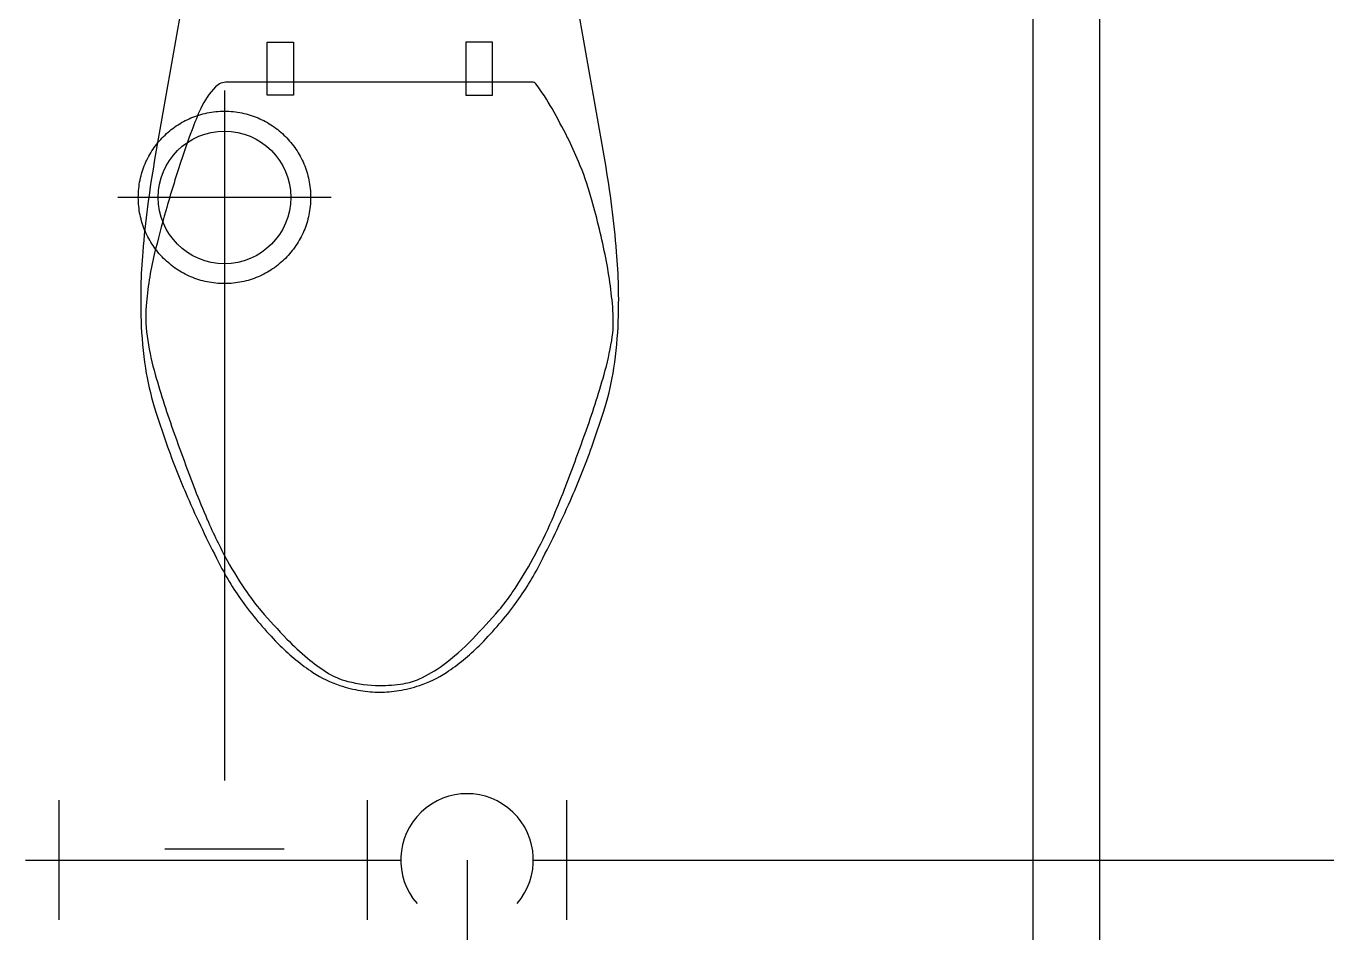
# Model space of a CAD drawing. Header units: millimetres. Extents: x 83956 to 461956, y 36707 to 125807.
# Drawn here: x 282259 to 283240, y 88043 to 88727 of the extents above; entities that cross this region are included whole.
import ezdxf

# ---------------------------------------------------------------- set-up
doc = ezdxf.new("R2010")
doc.units = ezdxf.units.MM
doc.header["$LTSCALE"] = 100
doc.header["$MEASUREMENT"] = 0
doc.linetypes.add('CEN', pattern=[62, 60, -1, 0, -1])
for name, color, linetype in [('ARCH', 9, 'CONTINUOUS'), ('CEN', 1, 'CEN'), ('PIPE', 3, 'CONTINUOUS')]:
    doc.layers.add(name, color=color, linetype=linetype)

# ---------------------------------------------------------------- blocks, each defined once
blk = doc.blocks.new('S19')
at = {"layer": 'CEN'}
for p, q in [((0, -80.5), (0, 80.5)), ((80.5, 0), (-80.5, 0))]:
    blk.add_line(p, q, dxfattribs=at)
blk.add_circle((0, 0), 65, dxfattribs=at)
at = {"layer": 'PIPE'}
blk.add_circle((0, 0), 50, dxfattribs=at)

msp = doc.modelspace()

# ---------------------------------------------------------------- linework, layer by layer
at = {"layer": 'ARCH'}
for p, q in [((283018.84, 87554.81), (283018.84, 88903.15)), ((283068.84, 88903.15), (283068.84, 87554.81)), ((282383.81, 88782.52), (282355.91, 88624.4)), ((282695.91, 88624.4), (282668, 88782.52)), ((282440.91, 88714.4), (282460.91, 88714.4)), ((282440.91, 88674.4), (282440.91, 88714.4)), ((282460.91, 88714.4), (282460.91, 88674.4)), ((282610.91, 88714.4), (282590.91, 88714.4)), ((282590.91, 88714.4), (282590.91, 88674.4)), ((282610.91, 88674.4), (282610.91, 88714.4)), ((282640.91, 88684.4), (282410.91, 88684.4)), ((282460.91, 88674.4), (282440.91, 88674.4)), ((282590.91, 88674.4), (282610.91, 88674.4))]:
    msp.add_line(p, q, dxfattribs=at)
at = {"layer": 'ARCH', "color": 2, "ltscale": 2}
for p, q in [((282516.8, 88052.82), (282516.8, 88142.82)), ((282666.8, 88142.82), (282666.8, 88052.82))]:
    msp.add_line(p, q, dxfattribs=at)
at = {"layer": 'ARCH'}
for centre, radius, start, end in [((282440.91, 88642.06), 54.77, 135, 155.9278), ((282410.91, 88672.07), 12.34, 90, 135), ((282640.91, 88680.87), 3.54, 36.8699, 90), ((282504.2, 88578.33), 174.42, 29.56748, 36.8699), ((282656.85, 88545.59), 291.28, 155.9278, 159.44395), ((282242.98, 88430.14), 474.74, 26.56505, 29.56748), ((282911.89, 88449.95), 563.66, 159.44395, 161.97138), ((282396.78, 88507.04), 302.8, 22.80534, 26.56505), ((283119.27, 88491.91), 774.78, 170.15342, 175.23636), ((283387.84, 88295.05), 1064.18, 161.97138, 164.0546), ((282459.86, 88533.56), 234.37, 15.9454, 22.80534), ((281932.54, 88491.91), 774.78, 4.76364, 9.84658), ((282109.11, 88433.35), 599.16, 11.65654, 15.9454), ((283160.56, 88359.98), 827.81, 164.0546, 166.41664), ((282787.03, 88519.59), 441.39, 175.23636, 181.97233), ((282593.39, 88497.02), 244.32, 166.41664, 175.60129), ((282365.66, 88486.27), 337.2, 4.39871, 11.65654), ((282264.78, 88519.59), 441.39, 358.02767, 4.76364), ((282460.55, 88507.24), 111.09, 175.60129, 189.24013), ((282649.26, 88514.85), 303.53, 181.97233, 188.74616), ((282606.34, 88504.79), 95.81, 350.75987, 4.39871), ((282402.55, 88514.85), 303.53, 351.25384, 358.02767), ((282571.06, 88525.22), 223.04, 189.24013, 195.9454), ((282480.76, 88525.22), 223.04, 344.0546, 350.75987), ((282559.69, 88501.07), 212.91, 188.74616, 196.83611), ((282492.12, 88501.07), 212.91, 343.16389, 351.25384), ((283046.28, 88661), 717.29, 195.9454, 199.683), ((282005.53, 88661), 717.29, 340.317, 344.0546), ((282792.24, 88571.44), 455.88, 196.83611, 198.43495), ((282259.57, 88571.44), 455.88, 341.56505, 343.16389), ((283314.84, 88745.64), 1006.74, 198.43495, 199.51083), ((281736.97, 88745.64), 1006.74, 340.48917, 341.56505), ((284153.87, 89057.2), 1893.6, 199.683, 201.03751), ((280897.94, 89057.2), 1893.6, 338.96249, 340.317), ((282896.04, 88597.25), 562.43, 199.51083, 203.96249), ((282155.77, 88597.25), 562.43, 336.03751, 340.48917), ((282932.67, 88587.51), 585.2, 201.03751, 203.4742), ((282119.14, 88587.51), 585.2, 336.5258, 338.96249), ((283192.51, 88729.01), 886.86, 203.96249, 207.50728), ((281859.3, 88729.01), 886.86, 332.49272, 336.03751), ((282747.33, 88507.02), 383.13, 203.4742, 208.61046), ((282326.3, 88497.54), 359.35, 331.38954, 336.5258), ((282598.61, 88419.75), 217.27, 207.50728, 216.8699), ((282640.98, 88449.01), 261.99, 208.61046, 214.8227), ((282358.52, 88479.97), 322.64, 325.96876, 331.38954), ((282453.2, 88419.75), 217.27, 323.1301, 332.49272), ((282566.54, 88397.23), 171.32, 214.8227, 220.60129), ((282506.24, 88380.21), 144.4, 319.39871, 325.96876), ((282643.27, 88453.24), 273.09, 216.8699, 225.21918), ((282408.54, 88453.24), 273.09, 314.78082, 323.1301), ((282799.73, 88597.1), 478.44, 220.60129, 224.05822), ((282265.33, 88586.71), 461.7, 315.72583, 319.39871), ((282567.11, 88376.5), 164.98, 225.21918, 236.30993), ((282597.95, 88401.85), 197.66, 224.05822, 230.19443), ((282457.78, 88399.07), 192.91, 306.8699, 315.72583), ((282484.7, 88376.5), 164.98, 303.69007, 314.78082), ((282562.58, 88359.41), 142.4, 230.19443, 237.42499), ((282521.41, 88307.95), 82.59, 236.30993, 252.00994), ((282514.89, 88284.76), 53.83, 237.42499, 255.96376), ((282519.07, 88317.36), 90.76, 293.94465, 306.8699), ((282530.4, 88307.95), 82.59, 287.99006, 303.69007), ((282529.23, 88332.03), 107.9, 252.00994, 260.53768), ((282527.42, 88334.89), 105.5, 255.96376, 269.17788), ((282527.34, 88329.11), 99.72, 269.17788, 279.46232), ((282522.58, 88332.03), 107.9, 279.46232, 287.99006), ((282535.44, 88280.49), 50.42, 279.46232, 293.94465), ((282525.91, 88312.08), 87.67, 260.53768, 270), ((282525.91, 88312.08), 87.67, 270, 279.46232)]:
    msp.add_arc(centre, radius, start, end, dxfattribs=at)
at = {"layer": 'ARCH', "color": 2, "ltscale": 2}
msp.add_arc((282591.8, 88097.82), 50, 319, 221, dxfattribs=at)
at = {"layer": 'PIPE', "color": 4, "ltscale": 2}
msp.add_line((282408.84, 88597.4), (282408.84, 88157.82), dxfattribs=at)
at = {"layer": 'PIPE', "color": 2, "ltscale": 2}
for p, q in [((282283.84, 88142.82), (282283.84, 88052.82)), ((282363.84, 88106.2), (282453.84, 88106.2))]:
    msp.add_line(p, q, dxfattribs=at)
at = {"layer": 'PIPE', "ltscale": 2}
for p, q in [((282258.84, 88097.82), (282541.8, 88097.82)), ((282641.8, 88097.82), (283380.9, 88097.82))]:
    msp.add_line(p, q, dxfattribs=at)
at = {"layer": 'PIPE'}
msp.add_line((282591.8, 88097.82), (282591.8, 85904.13), dxfattribs=at)

# ---------------------------------------------------------------- block references
at = {"layer": 'PIPE', "rotation": 90}
msp.add_blockref('S19', (282408.84, 88597.4), dxfattribs=at)

doc.saveas('drawing.dxf')
